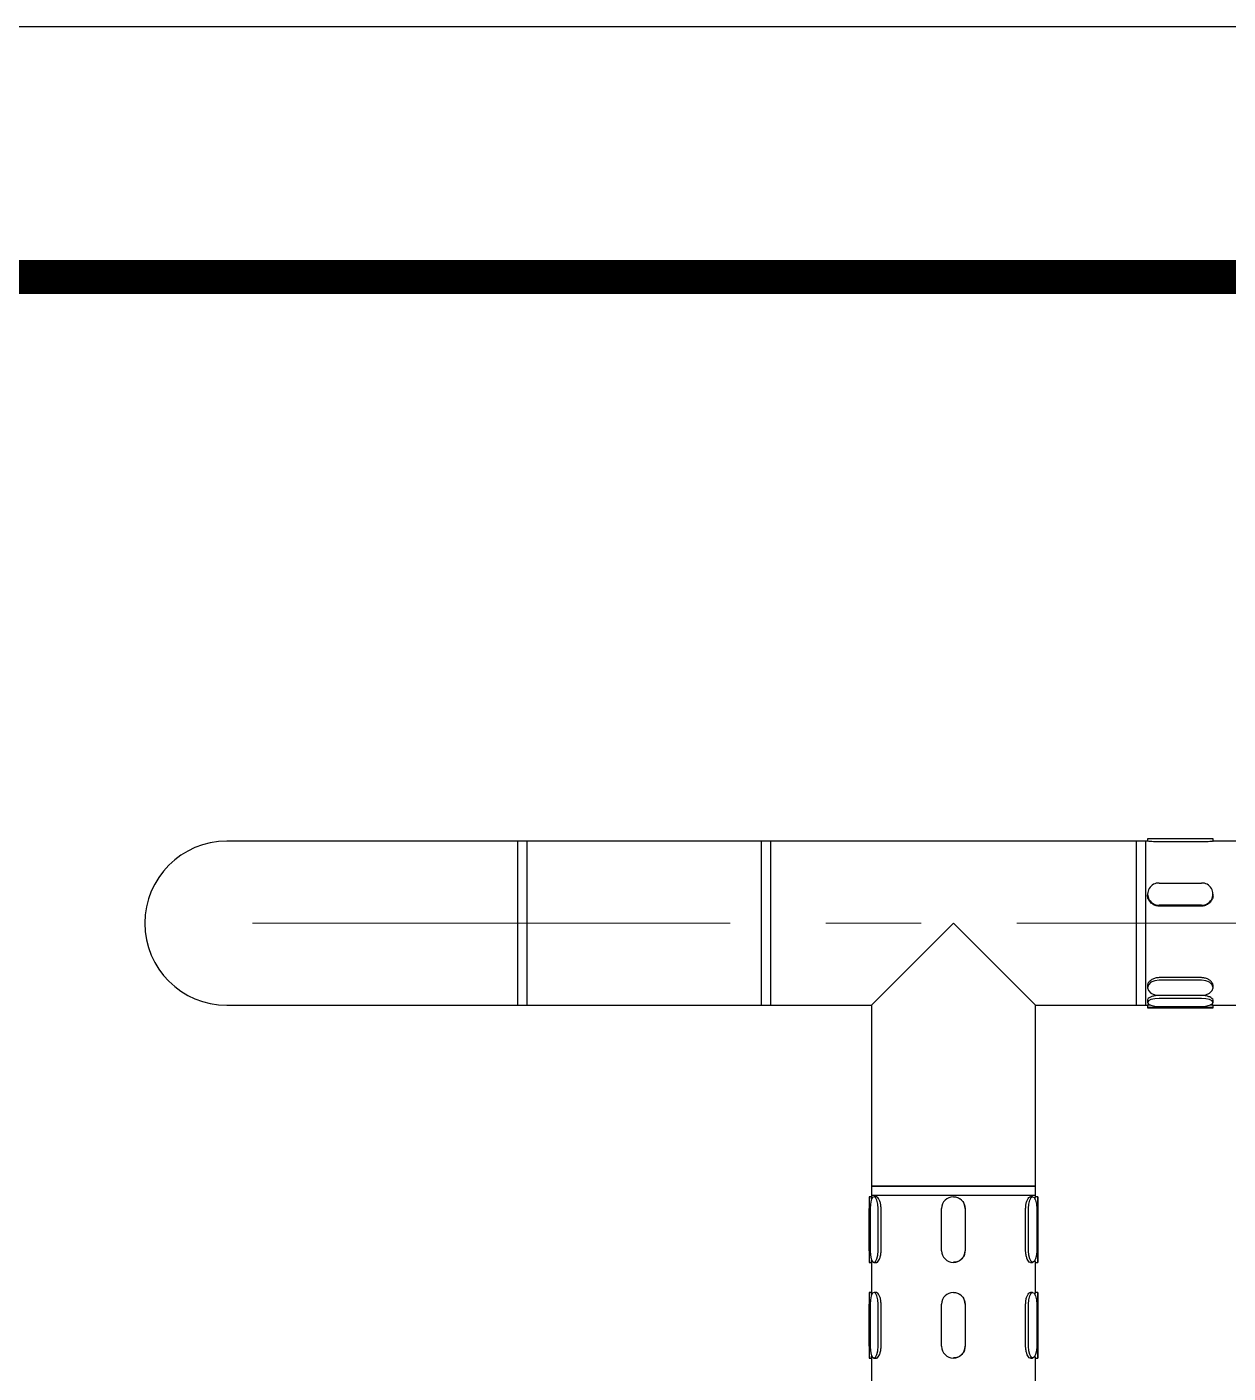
# Model space of a CAD drawing. Extents: x 0 to 3125, y 0 to 2290.
# Drawn here: x 524 to 779.5, y 2003.4 to 2289.6 of the extents above; entities that cross this region are included whole.
import ezdxf

# ---------------------------------------------------------------- set-up
doc = ezdxf.new("R2010")
doc.units = 0
doc.header["$LTSCALE"] = 10
doc.header["$MEASUREMENT"] = 0
doc.linetypes.add('CENTERX2', pattern=[20.32, 12.7, -2.54, 2.54, -2.54])
doc.layers.get('0').update_dxf_attribs({"linetype": 'CONTINUOUS'})
doc.layers.add('中心线层', color=1, linetype='CENTERX2', lineweight=25)

msp = doc.modelspace()

# ---------------------------------------------------------------- linework, layer by layer
at = {"color": 7, "linetype": 'Continuous', "lineweight": 25}
for p, q in [((591.45, 2116.46), (566.52, 2116.46)), ((628.34, 2116.46), (591.45, 2116.46)), ((630.33, 2116.46), (628.34, 2116.46)), ((628.34, 2116.46), (628.34, 2081.56)), ((680.19, 2116.46), (630.33, 2116.46)), ((630.33, 2116.46), (630.33, 2081.56)), ((682.18, 2116.46), (680.19, 2116.46)), ((680.19, 2116.46), (680.19, 2081.56)), ((759.95, 2116.46), (682.18, 2116.46)), ((682.18, 2116.46), (682.18, 2081.56)), ((761.94, 2116.46), (759.95, 2116.46)), ((759.95, 2116.46), (759.95, 2081.56)), ((762.38, 2116.46), (761.94, 2116.46)), ((761.94, 2116.46), (761.94, 2082.64)), ((761.94, 2116.46), (761.94, 2081.56)), ((762.34, 2116.96), (762.34, 2116.45)), ((773.81, 2116.97), (764.84, 2116.97)), ((773.81, 2116.29), (764.84, 2116.29)), ((782.72, 2116.46), (776.28, 2116.46)), ((776.3, 2116.45), (776.3, 2116.96)), ((764.84, 2107.56), (773.81, 2107.56)), ((762.34, 2105.22), (762.34, 2105.05)), ((776.3, 2105.05), (776.3, 2105.22)), ((773.81, 2102.88), (764.84, 2102.88)), ((773.81, 2102.65), (764.84, 2102.65)), ((703.62, 2081.56), (721.06, 2099.01)), ((721.06, 2099.01), (738.51, 2081.56)), ((773.81, 2087.44), (764.84, 2087.44)), ((773.81, 2086.92), (764.84, 2086.92)), ((762.34, 2085.7), (762.34, 2085.31)), ((776.3, 2085.31), (776.3, 2085.7)), ((566.52, 2081.56), (591.45, 2081.56)), ((591.45, 2081.56), (628.34, 2081.56)), ((628.34, 2081.56), (630.33, 2081.56)), ((630.33, 2081.56), (680.19, 2081.56)), ((680.19, 2081.56), (682.18, 2081.56)), ((682.18, 2081.56), (703.62, 2081.56)), ((703.62, 2081.56), (703.62, 2043.14)), ((738.51, 2043.14), (738.51, 2081.56)), ((738.51, 2081.56), (759.95, 2081.56)), ((759.95, 2081.56), (761.94, 2081.56)), ((761.94, 2082.64), (761.94, 2081.56)), ((761.94, 2081.56), (762.37, 2081.56)), ((762.34, 2082.64), (762.34, 2082.17)), ((762.34, 2081.57), (762.34, 2081.06)), ((764.84, 2083.7), (773.81, 2083.7)), ((773.81, 2083.67), (764.84, 2083.67)), ((773.81, 2083.03), (764.84, 2083.03)), ((764.84, 2081.31), (773.81, 2081.31)), ((773.81, 2081.07), (764.84, 2081.07)), ((764.84, 2081.05), (773.81, 2081.05)), ((776.27, 2081.56), (782.71, 2081.56)), ((776.3, 2082.17), (776.3, 2082.64)), ((776.3, 2081.06), (776.3, 2081.57)), ((703.62, 2043.14), (703.62, 2041.15)), ((703.62, 2043.14), (721.06, 2043.14)), ((738.51, 2043.14), (703.62, 2043.14)), ((703.62, 2041.15), (703.62, 2040.82)), ((738.51, 2041.15), (703.62, 2041.15)), ((738.51, 2041.15), (703.62, 2041.15)), ((721.06, 2043.14), (738.51, 2043.14)), ((738.51, 2041.15), (738.51, 2043.14)), ((738.51, 2040.82), (738.51, 2041.15)), ((703.62, 2040.85), (703.12, 2040.85)), ((703.12, 2029.39), (703.12, 2038.36)), ((703.34, 2038.36), (703.34, 2029.39)), ((704.67, 2040.85), (704.19, 2040.85)), ((705.04, 2029.39), (705.04, 2038.36)), ((705.68, 2029.39), (705.68, 2038.36)), ((718.56, 2029.39), (718.56, 2038.36)), ((721.05, 2040.85), (721.05, 2040.85)), ((723.54, 2038.36), (723.54, 2029.39)), ((723.54, 2038.36), (723.54, 2029.39)), ((736.43, 2029.39), (736.43, 2038.36)), ((737.07, 2029.39), (737.07, 2038.36)), ((737.92, 2040.85), (737.45, 2040.85)), ((739.01, 2040.85), (738.51, 2040.85)), ((738.78, 2038.36), (738.78, 2029.39)), ((739.01, 2029.39), (739.01, 2038.36)), ((739.01, 2038.36), (739.01, 2029.39)), ((703.12, 2026.89), (703.62, 2026.89)), ((703.62, 2026.92), (703.62, 2020.48)), ((704.19, 2026.89), (704.67, 2026.89)), ((721.05, 2026.89), (721.05, 2026.89)), ((737.45, 2026.89), (737.92, 2026.89)), ((738.51, 2020.48), (738.51, 2026.92)), ((738.51, 2026.89), (739.01, 2026.89)), ((703.62, 2020.51), (703.12, 2020.51)), ((703.12, 2009.05), (703.12, 2018.02)), ((703.34, 2018.02), (703.34, 2009.05)), ((704.67, 2020.51), (704.19, 2020.51)), ((705.04, 2009.05), (705.04, 2018.02)), ((705.68, 2009.05), (705.68, 2018.02)), ((718.56, 2009.05), (718.56, 2018.02)), ((721.05, 2020.51), (721.05, 2020.51)), ((723.54, 2018.02), (723.54, 2009.05)), ((723.54, 2018.02), (723.54, 2009.05)), ((736.43, 2009.05), (736.43, 2018.02)), ((737.07, 2009.05), (737.07, 2018.02)), ((737.92, 2020.51), (737.45, 2020.51)), ((739.01, 2020.51), (738.51, 2020.51)), ((738.78, 2018.02), (738.78, 2009.05)), ((739.01, 2009.05), (739.01, 2018.02)), ((739.01, 2018.02), (739.01, 2009.05)), ((703.12, 2006.55), (703.62, 2006.55)), ((703.62, 2006.58), (703.62, 2000.14)), ((704.19, 2006.55), (704.67, 2006.55)), ((721.05, 2006.55), (721.05, 2006.55)), ((737.45, 2006.55), (737.92, 2006.55)), ((738.51, 2000.14), (738.51, 2006.58)), ((738.51, 2006.55), (739.01, 2006.55))]:
    msp.add_line(p, q, dxfattribs=at)
at = {"ltscale": 0.5}
msp.add_lwpolyline([(0, 0), (3124.8, 0), (3124.8, 2289.6), (0, 2289.6)], close=True, dxfattribs=at)
at = {"color": 5, "linetype": 'ByBlock', "lineweight": 200, "const_width": 7.2}
msp.add_lwpolyline([(50.25, 98.04), (3074.25, 98.04), (3074.25, 2236.44), (50.25, 2236.44)], close=True, dxfattribs=at)
at = {"color": 7, "linetype": 'Continuous', "lineweight": 25, "flags": 128}
for points in [[(764.84, 2086.92), (763.88, 2086.8), (763.07, 2086.45), (762.53, 2085.93), (762.34, 2085.31), (762.53, 2084.7), (763.07, 2084.17), (763.88, 2083.82), (764.84, 2083.7)], [(773.81, 2083.7), (774.76, 2083.82), (775.57, 2084.17), (776.11, 2084.7), (776.3, 2085.31), (776.11, 2085.93), (775.57, 2086.45), (774.76, 2086.8), (773.81, 2086.92)], [(764.84, 2083.03), (763.88, 2082.97), (763.07, 2082.78), (762.53, 2082.5), (762.34, 2082.17), (762.53, 2081.84), (763.07, 2081.56), (763.88, 2081.37), (764.84, 2081.31)], [(764.84, 2081.07), (763.88, 2081.07), (763.07, 2081.07), (762.53, 2081.07), (762.34, 2081.06), (762.53, 2081.06), (763.07, 2081.06), (763.88, 2081.05), (764.84, 2081.05)], [(773.81, 2081.31), (774.76, 2081.37), (775.57, 2081.56), (776.11, 2081.84), (776.3, 2082.17), (776.11, 2082.5), (775.57, 2082.78), (774.76, 2082.97), (773.81, 2083.03)], [(773.81, 2081.05), (774.76, 2081.05), (775.57, 2081.06), (776.11, 2081.06), (776.3, 2081.06), (776.11, 2081.07), (775.57, 2081.07), (774.76, 2081.07), (773.81, 2081.07)], [(705.04, 2038.36), (704.98, 2039.31), (704.8, 2040.12), (704.52, 2040.66), (704.19, 2040.85), (703.87, 2040.66), (703.59, 2040.12), (703.41, 2039.31), (703.34, 2038.36)], [(737.07, 2038.36), (737.13, 2039.31), (737.32, 2040.12), (737.6, 2040.66), (737.92, 2040.85), (738.25, 2040.66), (738.53, 2040.12), (738.71, 2039.31), (738.78, 2038.36)], [(739.01, 2038.36), (739.01, 2039.31), (739.01, 2040.12), (739.01, 2040.66), (739.01, 2040.85), (739.01, 2040.66), (739.01, 2040.12), (739.01, 2039.31), (739.01, 2038.36)], [(703.34, 2029.39), (703.41, 2028.43), (703.59, 2027.62), (703.87, 2027.08), (704.19, 2026.89), (704.52, 2027.08), (704.8, 2027.62), (704.98, 2028.43), (705.04, 2029.39)], [(738.78, 2029.39), (738.71, 2028.43), (738.53, 2027.62), (738.25, 2027.08), (737.92, 2026.89), (737.6, 2027.08), (737.32, 2027.62), (737.13, 2028.43), (737.07, 2029.39)], [(739.01, 2029.39), (739.01, 2028.43), (739.01, 2027.62), (739.01, 2027.08), (739.01, 2026.89), (739.01, 2027.08), (739.01, 2027.62), (739.01, 2028.43), (739.01, 2029.39)], [(705.04, 2018.02), (704.98, 2018.97), (704.8, 2019.78), (704.52, 2020.32), (704.19, 2020.51), (703.87, 2020.32), (703.59, 2019.78), (703.41, 2018.97), (703.34, 2018.02)], [(737.07, 2018.02), (737.13, 2018.97), (737.32, 2019.78), (737.6, 2020.32), (737.92, 2020.51), (738.25, 2020.32), (738.53, 2019.78), (738.71, 2018.97), (738.78, 2018.02)], [(739.01, 2018.02), (739.01, 2018.97), (739.01, 2019.78), (739.01, 2020.32), (739.01, 2020.51), (739.01, 2020.32), (739.01, 2019.78), (739.01, 2018.97), (739.01, 2018.02)], [(703.34, 2009.05), (703.41, 2008.09), (703.59, 2007.28), (703.87, 2006.74), (704.19, 2006.55), (704.52, 2006.74), (704.8, 2007.28), (704.98, 2008.09), (705.04, 2009.05)], [(738.78, 2009.05), (738.71, 2008.09), (738.53, 2007.28), (738.25, 2006.74), (737.92, 2006.55), (737.6, 2006.74), (737.32, 2007.28), (737.13, 2008.09), (737.07, 2009.05)], [(739.01, 2009.05), (739.01, 2008.09), (739.01, 2007.28), (739.01, 2006.74), (739.01, 2006.55), (739.01, 2006.74), (739.01, 2007.28), (739.01, 2008.09), (739.01, 2009.05)]]:
    msp.add_lwpolyline(points, dxfattribs=at)
at = {"color": 7, "linetype": 'Continuous', "lineweight": 25}
for centre, radius, start, end in [((566.52, 2099.01), 17.45, 90, 180), ((764.21, 1971.56), 145.41, 89.7544, 90.7367), ((774.43, 1971.56), 145.41, 89.2633, 90.2456), ((764.72, 2105.22), 2.34, 87.0602, 272.9398), ((773.93, 2105.22), 2.34, 267.0602, 92.9398), ((566.52, 2099.01), 17.45, 180, 270), ((1380.44, 2038.98), 677.32, 179.84176, 180.05289), ((721.05, 2038.36), 2.49, 0, 180), ((1380.44, 2028.76), 677.32, 179.94711, 180.15824), ((721.05, 2029.39), 2.49, 180, 0), ((1380.44, 2018.64), 677.32, 179.84176, 180.05289), ((721.05, 2018.02), 2.49, 0, 180), ((1380.44, 2008.42), 677.32, 179.94711, 180.15824), ((721.05, 2009.05), 2.49, 180, 0)]:
    msp.add_arc(centre, radius, start, end, dxfattribs=at)
for points, knots in [([(764.84, 2116.29), (764.56, 2116.29), (764, 2116.3), (763.25, 2116.36), (762.7, 2116.42), (762.38, 2116.46), (762.38, 2116.45), (762.38, 2116.45)], [0, 0, 0, 0, 0.217521, 0.434988, 0.653855, 0.873655, 1, 1, 1, 1]), ([(776.28, 2116.45), (776.28, 2116.46), (776.31, 2116.46), (776.09, 2116.43), (775.62, 2116.38), (774.92, 2116.32), (774.28, 2116.29), (773.91, 2116.29), (773.81, 2116.29)], [0, 0, 0, 0, 0.0527395, 0.2692515, 0.4865289, 0.7057387, 0.9250713, 1, 1, 1, 1]), ([(764.84, 2102.65), (764.56, 2102.67), (764, 2102.73), (763.26, 2103.15), (762.7, 2103.76), (762.37, 2104.43), (762.37, 2104.87), (762.37, 2105.05)], [0, 0, 0, 0, 0.213248, 0.426444, 0.641012, 0.856495, 1, 1, 1, 1]), ([(776.27, 2105.04), (776.28, 2104.96), (776.31, 2104.62), (776.09, 2104.01), (775.62, 2103.34), (774.92, 2102.86), (774.28, 2102.66), (773.91, 2102.65), (773.81, 2102.65)], [0, 0, 0, 0, 0.070496, 0.28295, 0.496154, 0.711255, 0.926476, 1, 1, 1, 1]), ([(764.84, 2087.44), (764.56, 2087.42), (764, 2087.38), (763.26, 2087.06), (762.7, 2086.61), (762.37, 2086.12), (762.37, 2085.82), (762.37, 2085.69)], [0, 0, 0, 0, 0.213248, 0.426444, 0.641012, 0.856495, 1, 1, 1, 1]), ([(776.27, 2085.7), (776.28, 2085.75), (776.31, 2085.99), (776.09, 2086.42), (775.62, 2086.91), (774.92, 2087.28), (774.28, 2087.43), (773.91, 2087.44), (773.81, 2087.44)], [0, 0, 0, 0, 0.070496, 0.28295, 0.496154, 0.711255, 0.926476, 1, 1, 1, 1]), ([(764.84, 2083.67), (764.56, 2083.66), (764, 2083.63), (763.26, 2083.43), (762.7, 2083.16), (762.37, 2082.87), (762.37, 2082.71), (762.37, 2082.64)], [0, 0, 0, 0, 0.213248, 0.426444, 0.641012, 0.856495, 1, 1, 1, 1]), ([(762.93, 2081.64), (762.86, 2081.63), (762.6, 2081.6), (762.37, 2081.57), (762.37, 2081.57), (762.37, 2081.57)], [0, 0, 0, 0, 0.171057, 0.643938, 1, 1, 1, 1]), ([(776.27, 2082.64), (776.28, 2082.67), (776.31, 2082.8), (776.09, 2083.05), (775.62, 2083.34), (774.92, 2083.57), (774.28, 2083.66), (773.91, 2083.67), (773.81, 2083.67)], [0, 0, 0, 0, 0.070496, 0.28295, 0.496154, 0.711255, 0.926476, 1, 1, 1, 1]), ([(776.27, 2081.57), (776.28, 2081.57), (776.32, 2081.56), (776.13, 2081.59), (775.85, 2081.63), (775.73, 2081.64)], [0, 0, 0, 0, 0.199652, 0.670228, 1, 1, 1, 1]), ([(703.68, 2040.29), (703.68, 2040.35), (703.65, 2040.61), (703.62, 2040.81), (703.62, 2040.82), (703.62, 2040.82)], [0, 0, 0, 0, 0.158832, 0.670252, 1, 1, 1, 1]), ([(705.68, 2038.36), (705.67, 2038.64), (705.64, 2039.19), (705.44, 2039.94), (705.17, 2040.5), (704.89, 2040.82), (704.73, 2040.82), (704.67, 2040.82)], [0, 0, 0, 0, 0.213248, 0.426444, 0.641012, 0.856495, 1, 1, 1, 1]), ([(721.05, 2040.82), (721.14, 2040.83), (721.51, 2040.86), (722.14, 2040.64), (722.84, 2040.17), (723.33, 2039.47), (723.52, 2038.83), (723.54, 2038.45), (723.54, 2038.36)], [0, 0, 0, 0, 0.070496, 0.28295, 0.496154, 0.711255, 0.926476, 1, 1, 1, 1]), ([(736.43, 2038.36), (736.45, 2038.64), (736.47, 2039.19), (736.67, 2039.94), (736.94, 2040.5), (737.23, 2040.82), (737.39, 2040.82), (737.45, 2040.82)], [0, 0, 0, 0, 0.213248, 0.426444, 0.641012, 0.856495, 1, 1, 1, 1]), ([(738.44, 2040.28), (738.45, 2040.34), (738.48, 2040.6), (738.51, 2040.82), (738.51, 2040.82), (738.51, 2040.82)], [0, 0, 0, 0, 0.16348, 0.660517, 1, 1, 1, 1]), ([(703.62, 2026.92), (703.62, 2026.91), (703.61, 2026.88), (703.64, 2027.06), (703.67, 2027.33), (703.68, 2027.44)], [0, 0, 0, 0, 0.160302, 0.669952, 1, 1, 1, 1]), ([(704.67, 2026.92), (704.7, 2026.91), (704.82, 2026.88), (705.07, 2027.11), (705.36, 2027.58), (705.58, 2028.27), (705.67, 2028.91), (705.68, 2029.29), (705.68, 2029.39)], [0, 0, 0, 0, 0.070496, 0.28295, 0.496154, 0.711255, 0.926476, 1, 1, 1, 1]), ([(723.54, 2029.39), (723.51, 2029.11), (723.46, 2028.55), (723.03, 2027.8), (722.41, 2027.24), (721.71, 2026.92), (721.24, 2026.92), (721.05, 2026.92)], [0, 0, 0, 0, 0.213248, 0.426444, 0.641012, 0.856495, 1, 1, 1, 1]), ([(737.45, 2026.92), (737.42, 2026.91), (737.3, 2026.88), (737.05, 2027.11), (736.76, 2027.58), (736.53, 2028.27), (736.44, 2028.91), (736.43, 2029.29), (736.43, 2029.39)], [0, 0, 0, 0, 0.070496, 0.28295, 0.496154, 0.711255, 0.926476, 1, 1, 1, 1]), ([(738.51, 2026.92), (738.51, 2026.92), (738.51, 2026.88), (738.49, 2027.06), (738.46, 2027.34), (738.44, 2027.45)], [0, 0, 0, 0, 0.174912, 0.669961, 1, 1, 1, 1]), ([(703.68, 2019.95), (703.68, 2020.01), (703.65, 2020.27), (703.62, 2020.47), (703.62, 2020.48), (703.62, 2020.48)], [0, 0, 0, 0, 0.158832, 0.670252, 1, 1, 1, 1]), ([(705.68, 2018.02), (705.67, 2018.3), (705.64, 2018.85), (705.44, 2019.6), (705.17, 2020.16), (704.89, 2020.48), (704.73, 2020.48), (704.67, 2020.48)], [0, 0, 0, 0, 0.213248, 0.426444, 0.641012, 0.856495, 1, 1, 1, 1]), ([(721.05, 2020.48), (721.14, 2020.49), (721.51, 2020.52), (722.14, 2020.3), (722.84, 2019.83), (723.33, 2019.13), (723.52, 2018.49), (723.54, 2018.11), (723.54, 2018.02)], [0, 0, 0, 0, 0.070496, 0.28295, 0.496154, 0.711255, 0.926476, 1, 1, 1, 1]), ([(736.43, 2018.02), (736.45, 2018.3), (736.47, 2018.85), (736.67, 2019.6), (736.94, 2020.16), (737.23, 2020.48), (737.39, 2020.48), (737.45, 2020.48)], [0, 0, 0, 0, 0.213248, 0.426444, 0.641012, 0.856495, 1, 1, 1, 1]), ([(738.44, 2019.94), (738.45, 2020), (738.48, 2020.26), (738.51, 2020.48), (738.51, 2020.48), (738.51, 2020.48)], [0, 0, 0, 0, 0.16348, 0.660517, 1, 1, 1, 1]), ([(703.62, 2006.58), (703.62, 2006.57), (703.61, 2006.54), (703.64, 2006.71), (703.67, 2006.99), (703.68, 2007.1)], [0, 0, 0, 0, 0.160302, 0.669952, 1, 1, 1, 1]), ([(704.67, 2006.58), (704.7, 2006.57), (704.82, 2006.54), (705.07, 2006.77), (705.36, 2007.24), (705.58, 2007.93), (705.67, 2008.57), (705.68, 2008.95), (705.68, 2009.05)], [0, 0, 0, 0, 0.070496, 0.28295, 0.496154, 0.711255, 0.926476, 1, 1, 1, 1]), ([(723.54, 2009.05), (723.51, 2008.77), (723.46, 2008.21), (723.03, 2007.46), (722.41, 2006.9), (721.71, 2006.58), (721.24, 2006.58), (721.05, 2006.58)], [0, 0, 0, 0, 0.213248, 0.426444, 0.641012, 0.856495, 1, 1, 1, 1]), ([(737.45, 2006.58), (737.42, 2006.57), (737.3, 2006.54), (737.05, 2006.77), (736.76, 2007.24), (736.53, 2007.93), (736.44, 2008.57), (736.43, 2008.95), (736.43, 2009.05)], [0, 0, 0, 0, 0.070496, 0.28295, 0.496154, 0.711255, 0.926476, 1, 1, 1, 1]), ([(738.51, 2006.58), (738.51, 2006.58), (738.51, 2006.54), (738.49, 2006.72), (738.46, 2007), (738.44, 2007.11)], [0, 0, 0, 0, 0.174912, 0.669961, 1, 1, 1, 1])]:
    msp.add_open_spline(points, degree=3, knots=knots, dxfattribs=at)
at = {"layer": '中心线层', "linetype": 'CENTERX2', "lineweight": 18, "ltscale": 0.8}
msp.add_line((572, 2099.01), (1283.11, 2099.01), dxfattribs=at)

doc.saveas('drawing.dxf')
